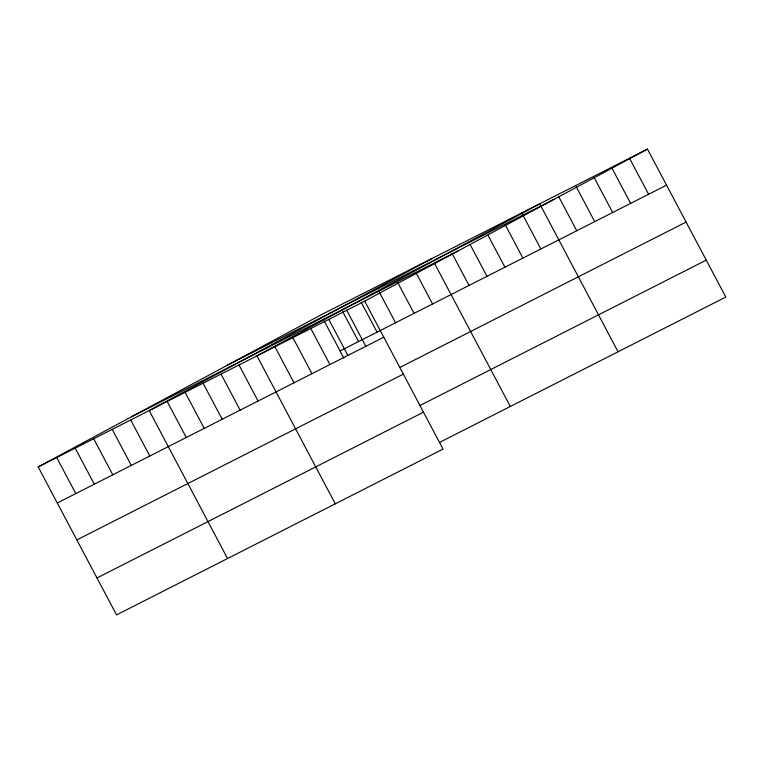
<?xml version="1.0" encoding="UTF-8"?>
<svg xmlns="http://www.w3.org/2000/svg" width="764" height="764" viewBox="0 0 764 764"><rect width="100%" height="100%" fill="white"/><g stroke="black" fill="none" stroke-linecap="round" stroke-linejoin="round"><path stroke-width="1.15" d="M38.2 466.938L364.695 301.15L443.034 449.108L116.539 614.896L38.2 466.938L320.966 314.892L647.461 149.104L725.8 297.062L439.396 442.499M431.975 258.518L149.209 410.574L227.548 558.532M364.695 301.15L647.461 149.104M227.653 365.068L554.148 199.28M131.513 416.762L458.008 250.974M340.056 350.943L666.552 185.155M57.29 502.989L383.786 337.201M399.696 367.522L686.101 222.085M76.839 539.919L403.335 374.131M419.837 405.569L706.251 260.132M96.99 577.966L423.485 412.178M629.498 158.215L648.588 194.276M611.544 167.335L630.634 203.396M594.134 177.487L612.68 212.516M576.171 186.607L594.717 221.627M558.761 196.749L576.763 230.747M618.057 351.774L539.718 203.807L256.952 355.862L335.291 503.82M521.755 212.927L540.845 248.988M505.434 225.141L522.891 258.108M488.024 235.283L504.937 267.219M470.07 244.404L486.974 276.339M452.116 253.524L469.02 285.459M434.697 263.675L510.314 406.486M416.199 273.063L432.558 303.976M397.7 282.46L414.059 313.364M379.192 291.858L395.561 322.761M361.238 302.277L377.063 332.159M346.732 310.27L365.822 346.321M342.74 311.674L358.555 341.546M328.778 319.381L347.868 355.441M324.242 321.071L343.857 358.125M310.824 328.501L329.914 364.562M292.86 337.621L311.951 373.682M274.906 346.741L293.997 382.793M238.989 364.972L258.079 401.033M221.035 374.093L240.125 410.153M203.081 383.213L222.171 419.274M185.117 392.333L204.208 428.384M167.163 401.453L186.254 437.505M130.711 419.961L149.801 456.022M112.203 429.358L131.293 465.419M93.705 438.756L112.795 474.807M75.206 448.143L94.297 484.204M56.698 457.541L75.789 493.601"/></g></svg>
